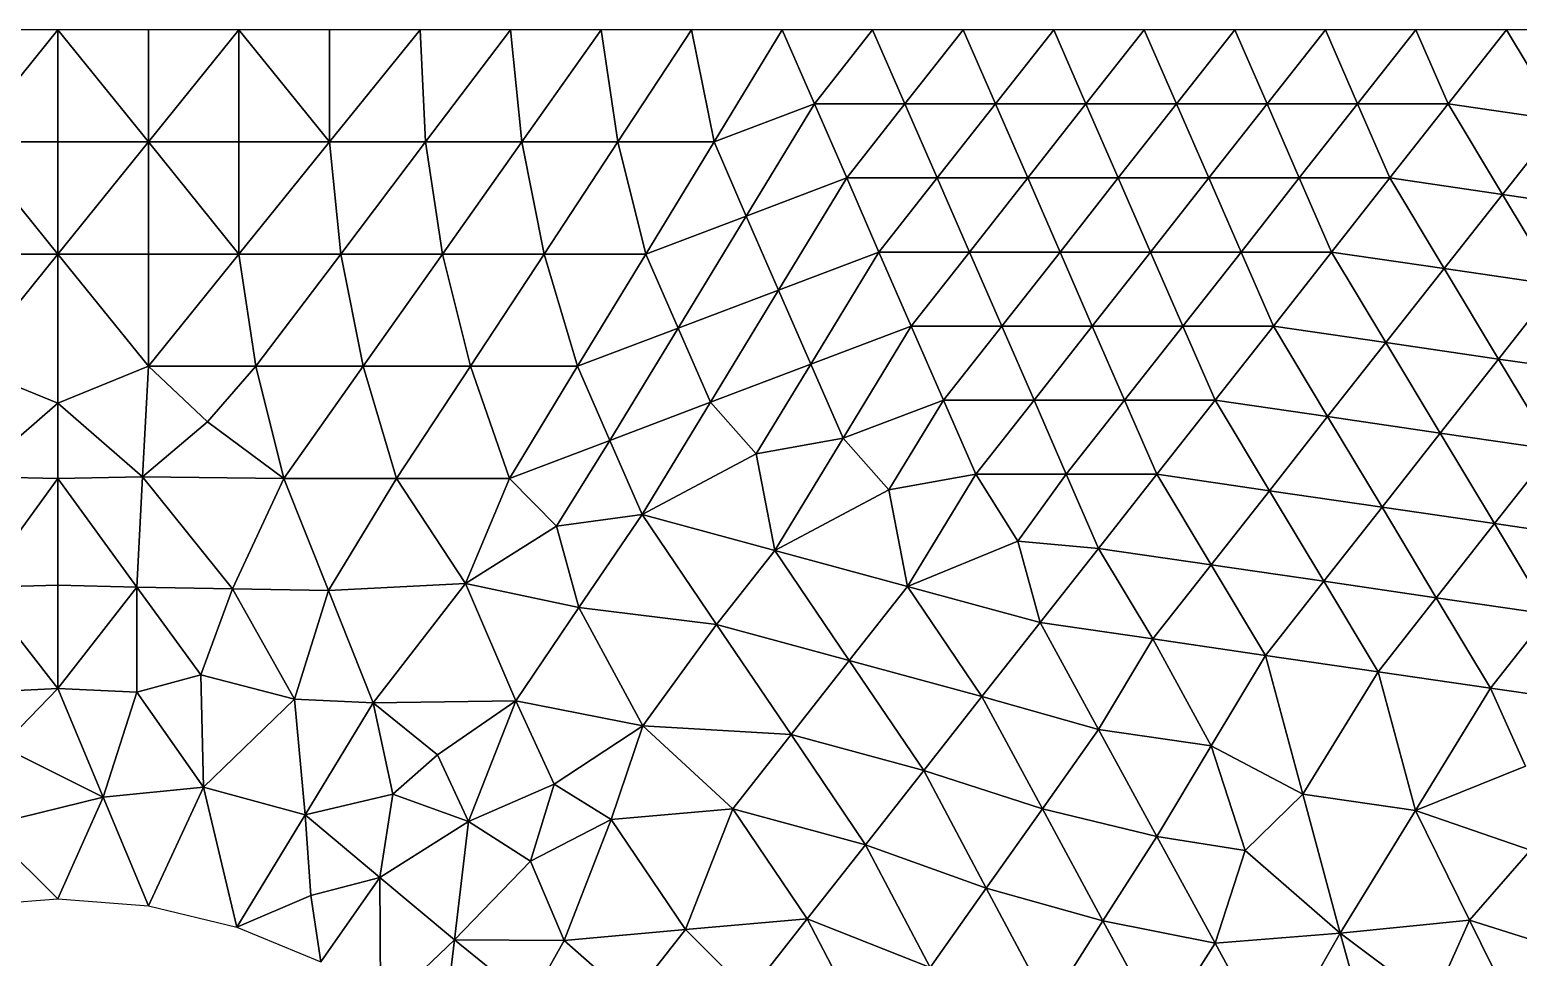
# Model space of a CAD drawing. Extents: x 100 to 350, y 100 to 150.
# Drawn here: x 149.51 to 175.2, y 133.99 to 150 of the extents above; entities that cross this region are included whole.
import ezdxf

# ---------------------------------------------------------------- set-up
doc = ezdxf.new("R2010")
doc.units = 0

msp = doc.modelspace()

# ---------------------------------------------------------------- linework, layer by layer
at = {"color": 1}
for p, q in [((148.438, 148.064), (150, 150)), ((150, 150), (148.438, 148.064)), ((151.562, 148.064), (150, 150)), ((150, 150), (150, 148.064)), ((150, 148.064), (150, 150)), ((150, 150), (151.562, 148.064)), ((151.562, 150), (151.562, 148.064)), ((151.562, 148.064), (153.125, 150)), ((153.125, 150), (151.562, 148.064)), ((151.562, 148.064), (151.562, 150)), ((154.688, 148.064), (153.125, 150)), ((153.125, 150), (153.125, 148.064)), ((153.125, 150), (154.688, 148.064)), ((153.125, 148.064), (153.125, 150)), ((154.688, 150), (154.688, 148.064)), ((154.688, 148.064), (156.25, 150)), ((156.25, 150), (154.688, 148.064)), ((154.688, 148.064), (154.688, 150)), ((156.347, 148.064), (156.25, 150)), ((156.25, 150), (156.347, 148.064)), ((157.812, 150), (156.347, 148.064)), ((156.347, 148.064), (157.812, 150)), ((157.812, 150), (158.006, 148.064)), ((158.006, 148.064), (157.812, 150)), ((159.375, 150), (158.006, 148.064)), ((158.006, 148.064), (159.375, 150)), ((159.665, 148.064), (159.375, 150)), ((159.375, 150), (159.665, 148.064)), ((160.938, 150), (159.665, 148.064)), ((159.665, 148.064), (160.938, 150)), ((160.938, 150), (161.324, 148.064)), ((161.324, 148.064), (160.938, 150)), ((161.324, 148.064), (162.5, 150)), ((162.5, 150), (161.324, 148.064)), ((162.5, 150), (163.057, 148.721)), ((163.057, 148.721), (162.5, 150)), ((163.057, 148.721), (164.062, 150)), ((164.062, 150), (163.057, 148.721)), ((164.062, 150), (164.619, 148.721)), ((164.619, 148.721), (164.062, 150)), ((164.619, 148.721), (165.625, 150)), ((165.625, 150), (164.619, 148.721)), ((165.625, 150), (166.182, 148.721)), ((166.182, 148.721), (165.625, 150)), ((166.182, 148.721), (167.188, 150)), ((167.188, 150), (166.182, 148.721)), ((167.188, 150), (167.744, 148.721)), ((167.744, 148.721), (167.188, 150)), ((167.744, 148.721), (168.75, 150)), ((168.75, 150), (167.744, 148.721)), ((169.307, 148.721), (168.75, 150)), ((168.75, 150), (169.307, 148.721)), ((170.312, 150), (169.307, 148.721)), ((169.307, 148.721), (170.312, 150)), ((170.312, 150), (170.869, 148.721)), ((170.869, 148.721), (170.312, 150)), ((171.875, 150), (170.869, 148.721)), ((170.869, 148.721), (171.875, 150)), ((172.432, 148.721), (171.875, 150)), ((171.875, 150), (172.432, 148.721)), ((173.438, 150), (172.432, 148.721)), ((172.432, 148.721), (173.438, 150)), ((173.994, 148.721), (173.438, 150)), ((173.438, 150), (173.994, 148.721)), ((175, 150), (173.994, 148.721)), ((173.994, 148.721), (175, 150)), ((175.938, 148.438), (175, 150)), ((175, 150), (175.938, 148.438)), ((163.057, 148.721), (161.324, 148.064)), ((161.324, 148.064), (163.057, 148.721)), ((161.881, 146.785), (163.057, 148.721)), ((163.057, 148.721), (161.881, 146.785)), ((163.057, 148.721), (163.614, 147.442)), ((164.619, 148.721), (163.057, 148.721)), ((163.614, 147.442), (163.057, 148.721)), ((163.057, 148.721), (164.619, 148.721)), ((163.614, 147.442), (164.619, 148.721)), ((164.619, 148.721), (163.614, 147.442)), ((166.182, 148.721), (164.619, 148.721)), ((164.619, 148.721), (165.176, 147.442)), ((165.176, 147.442), (164.619, 148.721)), ((164.619, 148.721), (166.182, 148.721)), ((165.176, 147.442), (166.182, 148.721)), ((166.182, 148.721), (165.176, 147.442)), ((166.182, 148.721), (166.739, 147.442)), ((167.744, 148.721), (166.182, 148.721)), ((166.739, 147.442), (166.182, 148.721)), ((166.182, 148.721), (167.744, 148.721)), ((166.739, 147.442), (167.744, 148.721)), ((167.744, 148.721), (166.739, 147.442)), ((167.744, 148.721), (169.307, 148.721)), ((168.301, 147.442), (167.744, 148.721)), ((169.307, 148.721), (167.744, 148.721)), ((167.744, 148.721), (168.301, 147.442)), ((169.307, 148.721), (168.301, 147.442)), ((168.301, 147.442), (169.307, 148.721)), ((169.307, 148.721), (170.869, 148.721)), ((169.864, 147.442), (169.307, 148.721)), ((169.307, 148.721), (169.864, 147.442)), ((170.869, 148.721), (169.307, 148.721)), ((170.869, 148.721), (169.864, 147.442)), ((169.864, 147.442), (170.869, 148.721)), ((170.869, 148.721), (172.432, 148.721)), ((171.426, 147.442), (170.869, 148.721)), ((172.432, 148.721), (170.869, 148.721)), ((170.869, 148.721), (171.426, 147.442)), ((172.432, 148.721), (171.426, 147.442)), ((171.426, 147.442), (172.432, 148.721)), ((172.432, 148.721), (173.994, 148.721)), ((172.989, 147.442), (172.432, 148.721)), ((172.432, 148.721), (172.989, 147.442)), ((173.994, 148.721), (172.432, 148.721)), ((173.994, 148.721), (172.989, 147.442)), ((172.989, 147.442), (173.994, 148.721)), ((174.932, 147.159), (173.994, 148.721)), ((173.994, 148.721), (175.938, 148.438)), ((173.994, 148.721), (174.932, 147.159)), ((175.938, 148.438), (173.994, 148.721)), ((175.938, 148.438), (174.932, 147.159)), ((174.932, 147.159), (175.938, 148.438)), ((150, 146.128), (148.438, 148.064)), ((150, 148.064), (148.438, 148.064)), ((148.438, 148.064), (150, 146.128)), ((148.438, 148.064), (150, 148.064)), ((151.562, 148.064), (150, 146.128)), ((150, 148.064), (150, 146.128)), ((150, 146.128), (151.562, 148.064)), ((151.562, 148.064), (150, 148.064)), ((150, 148.064), (151.562, 148.064)), ((150, 146.128), (150, 148.064)), ((151.562, 146.128), (151.562, 148.064)), ((153.125, 146.128), (151.562, 148.064)), ((151.562, 148.064), (151.562, 146.128)), ((153.125, 148.064), (151.562, 148.064)), ((151.562, 148.064), (153.125, 146.128)), ((151.562, 148.064), (153.125, 148.064)), ((153.125, 148.064), (153.125, 146.128)), ((153.125, 146.128), (154.688, 148.064)), ((154.688, 148.064), (153.125, 148.064)), ((154.688, 148.064), (153.125, 146.128)), ((153.125, 148.064), (154.688, 148.064)), ((153.125, 146.128), (153.125, 148.064)), ((154.881, 146.128), (154.688, 148.064)), ((156.347, 148.064), (154.688, 148.064)), ((154.688, 148.064), (154.881, 146.128)), ((154.688, 148.064), (156.347, 148.064)), ((156.347, 148.064), (154.881, 146.128)), ((154.881, 146.128), (156.347, 148.064)), ((156.347, 148.064), (156.636, 146.128)), ((158.006, 148.064), (156.347, 148.064)), ((156.347, 148.064), (158.006, 148.064)), ((156.636, 146.128), (156.347, 148.064)), ((156.636, 146.128), (158.006, 148.064)), ((158.006, 148.064), (156.636, 146.128)), ((158.006, 148.064), (159.665, 148.064)), ((159.665, 148.064), (158.006, 148.064)), ((158.006, 148.064), (158.392, 146.128)), ((158.392, 146.128), (158.006, 148.064)), ((158.392, 146.128), (159.665, 148.064)), ((159.665, 148.064), (158.392, 146.128)), ((160.148, 146.128), (159.665, 148.064)), ((159.665, 148.064), (161.324, 148.064)), ((159.665, 148.064), (160.148, 146.128)), ((161.324, 148.064), (159.665, 148.064)), ((160.148, 146.128), (161.324, 148.064)), ((161.324, 148.064), (160.148, 146.128)), ((161.324, 148.064), (161.881, 146.785)), ((161.881, 146.785), (161.324, 148.064)), ((163.614, 147.442), (161.881, 146.785)), ((161.881, 146.785), (163.614, 147.442)), ((162.438, 145.506), (163.614, 147.442)), ((163.614, 147.442), (162.438, 145.506)), ((164.171, 146.164), (163.614, 147.442)), ((165.176, 147.442), (163.614, 147.442)), ((163.614, 147.442), (164.171, 146.164)), ((163.614, 147.442), (165.176, 147.442)), ((165.176, 147.442), (164.171, 146.164)), ((164.171, 146.164), (165.176, 147.442)), ((165.733, 146.164), (165.176, 147.442)), ((165.176, 147.442), (165.733, 146.164)), ((166.739, 147.442), (165.176, 147.442)), ((165.176, 147.442), (166.739, 147.442)), ((165.733, 146.164), (166.739, 147.442)), ((166.739, 147.442), (165.733, 146.164)), ((168.301, 147.442), (166.739, 147.442)), ((166.739, 147.442), (167.296, 146.164)), ((167.296, 146.164), (166.739, 147.442)), ((166.739, 147.442), (168.301, 147.442)), ((167.296, 146.164), (168.301, 147.442)), ((168.301, 147.442), (167.296, 146.164)), ((168.858, 146.164), (168.301, 147.442)), ((168.301, 147.442), (168.858, 146.164)), ((169.864, 147.442), (168.301, 147.442)), ((168.301, 147.442), (169.864, 147.442)), ((168.858, 146.164), (169.864, 147.442)), ((169.864, 147.442), (168.858, 146.164)), ((169.864, 147.442), (171.426, 147.442)), ((170.421, 146.164), (169.864, 147.442)), ((171.426, 147.442), (169.864, 147.442)), ((169.864, 147.442), (170.421, 146.164)), ((171.426, 147.442), (170.421, 146.164)), ((170.421, 146.164), (171.426, 147.442)), ((171.426, 147.442), (172.989, 147.442)), ((171.983, 146.164), (171.426, 147.442)), ((171.426, 147.442), (171.983, 146.164)), ((172.989, 147.442), (171.426, 147.442)), ((172.989, 147.442), (171.983, 146.164)), ((171.983, 146.164), (172.989, 147.442)), ((173.926, 145.88), (172.989, 147.442)), ((172.989, 147.442), (174.932, 147.159)), ((174.932, 147.159), (172.989, 147.442)), ((172.989, 147.442), (173.926, 145.88)), ((174.932, 147.159), (173.926, 145.88)), ((173.926, 145.88), (174.932, 147.159)), ((175.869, 145.596), (174.932, 147.159)), ((174.932, 147.159), (176.875, 146.875)), ((176.875, 146.875), (174.932, 147.159)), ((174.932, 147.159), (175.869, 145.596)), ((161.881, 146.785), (160.148, 146.128)), ((160.148, 146.128), (161.881, 146.785)), ((160.704, 144.849), (161.881, 146.785)), ((161.881, 146.785), (160.704, 144.849)), ((162.438, 145.506), (161.881, 146.785)), ((161.881, 146.785), (162.438, 145.506)), ((150, 146.128), (148.438, 144.191)), ((148.438, 146.128), (150, 146.128)), ((148.438, 144.191), (150, 146.128)), ((150, 146.128), (148.438, 146.128)), ((150, 143.556), (150, 146.128)), ((150, 146.128), (151.562, 146.128)), ((151.562, 146.128), (150, 146.128)), ((150, 146.128), (151.562, 144.191)), ((151.562, 144.191), (150, 146.128)), ((150, 146.128), (150, 143.556)), ((153.125, 146.128), (151.562, 144.191)), ((151.562, 144.191), (151.562, 146.128)), ((151.562, 146.128), (153.125, 146.128)), ((151.562, 146.128), (151.562, 144.191)), ((151.562, 144.191), (153.125, 146.128)), ((153.125, 146.128), (151.562, 146.128)), ((153.415, 144.191), (153.125, 146.128)), ((153.125, 146.128), (154.881, 146.128)), ((154.881, 146.128), (153.125, 146.128)), ((153.125, 146.128), (153.415, 144.191)), ((153.415, 144.191), (154.881, 146.128)), ((154.881, 146.128), (153.415, 144.191)), ((155.267, 144.191), (154.881, 146.128)), ((154.881, 146.128), (156.636, 146.128)), ((154.881, 146.128), (155.267, 144.191)), ((156.636, 146.128), (154.881, 146.128)), ((156.636, 146.128), (155.267, 144.191)), ((155.267, 144.191), (156.636, 146.128)), ((157.119, 144.191), (156.636, 146.128)), ((156.636, 146.128), (158.392, 146.128)), ((158.392, 146.128), (156.636, 146.128)), ((156.636, 146.128), (157.119, 144.191)), ((157.119, 144.191), (158.392, 146.128)), ((158.392, 146.128), (157.119, 144.191)), ((158.971, 144.191), (158.392, 146.128)), ((158.392, 146.128), (160.148, 146.128)), ((158.392, 146.128), (158.971, 144.191)), ((160.148, 146.128), (158.392, 146.128)), ((160.148, 146.128), (158.971, 144.191)), ((158.971, 144.191), (160.148, 146.128)), ((160.148, 146.128), (160.704, 144.849)), ((160.704, 144.849), (160.148, 146.128)), ((162.438, 145.506), (164.171, 146.164)), ((164.171, 146.164), (162.438, 145.506)), ((162.994, 144.228), (164.171, 146.164)), ((164.171, 146.164), (162.994, 144.228)), ((164.171, 146.164), (165.733, 146.164)), ((164.171, 146.164), (164.728, 144.885)), ((165.733, 146.164), (164.171, 146.164)), ((164.728, 144.885), (164.171, 146.164)), ((164.728, 144.885), (165.733, 146.164)), ((165.733, 146.164), (164.728, 144.885)), ((165.733, 146.164), (167.296, 146.164)), ((167.296, 146.164), (165.733, 146.164)), ((165.733, 146.164), (166.29, 144.885)), ((166.29, 144.885), (165.733, 146.164)), ((166.29, 144.885), (167.296, 146.164)), ((167.296, 146.164), (166.29, 144.885)), ((167.296, 146.164), (168.858, 146.164)), ((167.296, 146.164), (167.853, 144.885)), ((168.858, 146.164), (167.296, 146.164)), ((167.853, 144.885), (167.296, 146.164)), ((168.858, 146.164), (167.853, 144.885)), ((167.853, 144.885), (168.858, 146.164)), ((169.415, 144.885), (168.858, 146.164)), ((168.858, 146.164), (170.421, 146.164)), ((170.421, 146.164), (168.858, 146.164)), ((168.858, 146.164), (169.415, 144.885)), ((170.421, 146.164), (169.415, 144.885)), ((169.415, 144.885), (170.421, 146.164)), ((170.978, 144.885), (170.421, 146.164)), ((170.421, 146.164), (171.983, 146.164)), ((170.421, 146.164), (170.978, 144.885)), ((171.983, 146.164), (170.421, 146.164)), ((171.983, 146.164), (170.978, 144.885)), ((170.978, 144.885), (171.983, 146.164)), ((171.983, 146.164), (172.921, 144.601)), ((173.926, 145.88), (171.983, 146.164)), ((171.983, 146.164), (173.926, 145.88)), ((172.921, 144.601), (171.983, 146.164)), ((172.921, 144.601), (173.926, 145.88)), ((173.926, 145.88), (172.921, 144.601)), ((173.926, 145.88), (175.869, 145.596)), ((174.864, 144.317), (173.926, 145.88)), ((173.926, 145.88), (174.864, 144.317)), ((175.869, 145.596), (173.926, 145.88)), ((160.704, 144.849), (162.438, 145.506)), ((162.438, 145.506), (160.704, 144.849)), ((161.261, 143.57), (162.438, 145.506)), ((162.438, 145.506), (161.261, 143.57)), ((162.438, 145.506), (162.994, 144.228)), ((162.994, 144.228), (162.438, 145.506)), ((175.869, 145.596), (174.864, 144.317)), ((174.864, 144.317), (175.869, 145.596)), ((158.971, 144.191), (160.704, 144.849)), ((160.704, 144.849), (158.971, 144.191)), ((160.704, 144.849), (159.528, 142.913)), ((159.528, 142.913), (160.704, 144.849)), ((161.261, 143.57), (160.704, 144.849)), ((160.704, 144.849), (161.261, 143.57)), ((164.728, 144.885), (162.994, 144.228)), ((162.994, 144.228), (164.728, 144.885)), ((163.551, 142.949), (164.728, 144.885)), ((164.728, 144.885), (163.551, 142.949)), ((166.29, 144.885), (164.728, 144.885)), ((164.728, 144.885), (165.284, 143.606)), ((165.284, 143.606), (164.728, 144.885)), ((164.728, 144.885), (166.29, 144.885)), ((166.29, 144.885), (165.284, 143.606)), ((165.284, 143.606), (166.29, 144.885)), ((166.847, 143.606), (166.29, 144.885)), ((166.29, 144.885), (166.847, 143.606)), ((167.853, 144.885), (166.29, 144.885)), ((166.29, 144.885), (167.853, 144.885)), ((166.847, 143.606), (167.853, 144.885)), ((167.853, 144.885), (166.847, 143.606)), ((167.853, 144.885), (169.415, 144.885)), ((168.409, 143.606), (167.853, 144.885)), ((169.415, 144.885), (167.853, 144.885)), ((167.853, 144.885), (168.409, 143.606)), ((169.415, 144.885), (168.409, 143.606)), ((168.409, 143.606), (169.415, 144.885)), ((169.415, 144.885), (170.978, 144.885)), ((169.972, 143.606), (169.415, 144.885)), ((169.415, 144.885), (169.972, 143.606)), ((170.978, 144.885), (169.415, 144.885)), ((170.978, 144.885), (169.972, 143.606)), ((169.972, 143.606), (170.978, 144.885)), ((171.915, 143.322), (170.978, 144.885)), ((170.978, 144.885), (172.921, 144.601)), ((172.921, 144.601), (170.978, 144.885)), ((170.978, 144.885), (171.915, 143.322)), ((172.921, 144.601), (171.915, 143.322)), ((171.915, 143.322), (172.921, 144.601)), ((172.921, 144.601), (174.864, 144.317)), ((174.864, 144.317), (172.921, 144.601)), ((172.921, 144.601), (173.858, 143.039)), ((173.858, 143.039), (172.921, 144.601)), ((148.438, 144.191), (150, 143.556)), ((150, 143.556), (148.438, 144.191)), ((151.562, 144.191), (150, 143.556)), ((150, 143.556), (151.562, 144.191)), ((151.462, 142.286), (151.562, 144.191)), ((151.562, 144.191), (151.462, 142.286)), ((151.562, 144.191), (153.415, 144.191)), ((153.415, 144.191), (151.562, 144.191)), ((151.562, 144.191), (152.584, 143.231)), ((152.584, 143.231), (151.562, 144.191)), ((153.415, 144.191), (152.584, 143.231)), ((152.584, 143.231), (153.415, 144.191)), ((153.898, 142.255), (153.415, 144.191)), ((153.415, 144.191), (155.267, 144.191)), ((153.415, 144.191), (153.898, 142.255)), ((155.267, 144.191), (153.415, 144.191)), ((155.267, 144.191), (153.898, 142.255)), ((153.898, 142.255), (155.267, 144.191)), ((155.846, 142.255), (155.267, 144.191)), ((155.267, 144.191), (157.119, 144.191)), ((157.119, 144.191), (155.267, 144.191)), ((155.267, 144.191), (155.846, 142.255)), ((155.846, 142.255), (157.119, 144.191)), ((157.119, 144.191), (155.846, 142.255)), ((157.795, 142.255), (157.119, 144.191)), ((157.119, 144.191), (158.971, 144.191)), ((157.119, 144.191), (157.795, 142.255)), ((158.971, 144.191), (157.119, 144.191)), ((158.971, 144.191), (157.795, 142.255)), ((157.795, 142.255), (158.971, 144.191)), ((159.528, 142.913), (158.971, 144.191)), ((158.971, 144.191), (159.528, 142.913)), ((162.994, 144.228), (161.261, 143.57)), ((161.261, 143.57), (162.994, 144.228)), ((162.994, 144.228), (162.053, 142.679)), ((162.053, 142.679), (162.994, 144.228)), ((163.551, 142.949), (162.994, 144.228)), ((162.994, 144.228), (163.551, 142.949)), ((174.864, 144.317), (173.858, 143.039)), ((173.858, 143.039), (174.864, 144.317)), ((175.801, 142.755), (174.864, 144.317)), ((174.864, 144.317), (176.807, 144.034)), ((176.807, 144.034), (174.864, 144.317)), ((174.864, 144.317), (175.801, 142.755)), ((163.551, 142.949), (165.284, 143.606)), ((165.284, 143.606), (163.551, 142.949)), ((165.284, 143.606), (164.343, 142.057)), ((164.343, 142.057), (165.284, 143.606)), ((165.841, 142.327), (165.284, 143.606)), ((165.284, 143.606), (166.847, 143.606)), ((165.284, 143.606), (165.841, 142.327)), ((166.847, 143.606), (165.284, 143.606)), ((165.841, 142.327), (166.847, 143.606)), ((166.847, 143.606), (165.841, 142.327)), ((166.847, 143.606), (168.409, 143.606)), ((168.409, 143.606), (166.847, 143.606)), ((166.847, 143.606), (167.404, 142.327)), ((167.404, 142.327), (166.847, 143.606)), ((167.404, 142.327), (168.409, 143.606)), ((168.409, 143.606), (167.404, 142.327)), ((168.409, 143.606), (169.972, 143.606)), ((168.409, 143.606), (168.966, 142.327)), ((169.972, 143.606), (168.409, 143.606)), ((168.966, 142.327), (168.409, 143.606)), ((169.972, 143.606), (168.966, 142.327)), ((168.966, 142.327), (169.972, 143.606)), ((171.915, 143.322), (169.972, 143.606)), ((169.972, 143.606), (170.909, 142.044)), ((169.972, 143.606), (171.915, 143.322)), ((170.909, 142.044), (169.972, 143.606)), ((148.538, 142.286), (150, 143.556)), ((150, 143.556), (148.538, 142.286)), ((150, 143.556), (151.462, 142.286)), ((150, 142.255), (150, 143.556)), ((150, 143.556), (150, 142.255)), ((151.462, 142.286), (150, 143.556)), ((159.528, 142.913), (161.261, 143.57)), ((161.261, 143.57), (159.528, 142.913)), ((161.261, 143.57), (160.085, 141.634)), ((160.085, 141.634), (161.261, 143.57)), ((161.261, 143.57), (162.053, 142.679)), ((162.053, 142.679), (161.261, 143.57)), ((152.584, 143.231), (151.462, 142.286)), ((151.462, 142.286), (152.584, 143.231)), ((152.584, 143.231), (153.898, 142.255)), ((153.898, 142.255), (152.584, 143.231)), ((170.909, 142.044), (171.915, 143.322)), ((171.915, 143.322), (170.909, 142.044)), ((172.853, 141.76), (171.915, 143.322)), ((171.915, 143.322), (173.858, 143.039)), ((171.915, 143.322), (172.853, 141.76)), ((173.858, 143.039), (171.915, 143.322)), ((157.795, 142.255), (159.528, 142.913)), ((159.528, 142.913), (157.795, 142.255)), ((158.604, 141.43), (159.528, 142.913)), ((159.528, 142.913), (158.604, 141.43)), ((159.528, 142.913), (160.085, 141.634)), ((160.085, 141.634), (159.528, 142.913)), ((162.053, 142.679), (163.551, 142.949)), ((163.551, 142.949), (162.053, 142.679)), ((163.551, 142.949), (162.375, 141.013)), ((162.375, 141.013), (163.551, 142.949)), ((164.343, 142.057), (163.551, 142.949)), ((163.551, 142.949), (164.343, 142.057)), ((173.858, 143.039), (172.853, 141.76)), ((172.853, 141.76), (173.858, 143.039)), ((173.858, 143.039), (174.796, 141.476)), ((175.801, 142.755), (173.858, 143.039)), ((173.858, 143.039), (175.801, 142.755)), ((174.796, 141.476), (173.858, 143.039)), ((160.085, 141.634), (162.053, 142.679)), ((162.053, 142.679), (160.085, 141.634)), ((162.053, 142.679), (162.375, 141.013)), ((162.375, 141.013), (162.053, 142.679)), ((174.796, 141.476), (175.801, 142.755)), ((175.801, 142.755), (174.796, 141.476)), ((164.343, 142.057), (165.841, 142.327)), ((165.841, 142.327), (164.343, 142.057)), ((165.841, 142.327), (164.665, 140.391)), ((164.665, 140.391), (165.841, 142.327)), ((167.404, 142.327), (165.841, 142.327)), ((165.841, 142.327), (166.565, 141.173)), ((166.565, 141.173), (165.841, 142.327)), ((165.841, 142.327), (167.404, 142.327)), ((167.404, 142.327), (166.565, 141.173)), ((166.565, 141.173), (167.404, 142.327)), ((167.961, 141.049), (167.404, 142.327)), ((167.404, 142.327), (167.961, 141.049)), ((168.966, 142.327), (167.404, 142.327)), ((167.404, 142.327), (168.966, 142.327)), ((168.966, 142.327), (167.961, 141.049)), ((167.961, 141.049), (168.966, 142.327)), ((169.904, 140.765), (168.966, 142.327)), ((168.966, 142.327), (170.909, 142.044)), ((170.909, 142.044), (168.966, 142.327)), ((168.966, 142.327), (169.904, 140.765)), ((150, 142.255), (148.538, 142.286)), ((148.538, 142.286), (150, 142.255)), ((150, 142.255), (148.639, 140.38)), ((148.639, 140.38), (150, 142.255)), ((151.462, 142.286), (150, 142.255)), ((150, 142.255), (151.462, 142.286)), ((150, 140.411), (150, 142.255)), ((150, 142.255), (151.361, 140.38)), ((151.361, 140.38), (150, 142.255)), ((150, 142.255), (150, 140.411)), ((151.462, 142.286), (151.361, 140.38)), ((151.361, 140.38), (151.462, 142.286)), ((153.015, 140.35), (151.462, 142.286)), ((153.898, 142.255), (151.462, 142.286)), ((151.462, 142.286), (153.015, 140.35)), ((151.462, 142.286), (153.898, 142.255)), ((153.898, 142.255), (153.015, 140.35)), ((153.015, 140.35), (153.898, 142.255)), ((153.898, 142.255), (155.846, 142.255)), ((155.846, 142.255), (153.898, 142.255)), ((153.898, 142.255), (154.67, 140.319)), ((154.67, 140.319), (153.898, 142.255)), ((154.67, 140.319), (155.846, 142.255)), ((155.846, 142.255), (154.67, 140.319)), ((157.037, 140.441), (155.846, 142.255)), ((155.846, 142.255), (157.795, 142.255)), ((155.846, 142.255), (157.037, 140.441)), ((157.795, 142.255), (155.846, 142.255)), ((157.037, 140.441), (157.795, 142.255)), ((157.795, 142.255), (157.037, 140.441)), ((157.795, 142.255), (158.604, 141.43)), ((158.604, 141.43), (157.795, 142.255)), ((162.375, 141.013), (164.343, 142.057)), ((164.343, 142.057), (162.375, 141.013)), ((164.343, 142.057), (164.665, 140.391)), ((164.665, 140.391), (164.343, 142.057)), ((170.909, 142.044), (169.904, 140.765)), ((169.904, 140.765), (170.909, 142.044)), ((170.909, 142.044), (172.853, 141.76)), ((172.853, 141.76), (170.909, 142.044)), ((170.909, 142.044), (171.847, 140.481)), ((171.847, 140.481), (170.909, 142.044)), ((160.085, 141.634), (158.604, 141.43)), ((158.604, 141.43), (160.085, 141.634)), ((158.994, 140.026), (160.085, 141.634)), ((160.085, 141.634), (158.994, 140.026)), ((162.375, 141.013), (160.085, 141.634)), ((160.085, 141.634), (161.369, 139.734)), ((161.369, 139.734), (160.085, 141.634)), ((160.085, 141.634), (162.375, 141.013)), ((172.853, 141.76), (171.847, 140.481)), ((171.847, 140.481), (172.853, 141.76)), ((173.79, 140.197), (172.853, 141.76)), ((172.853, 141.76), (174.796, 141.476)), ((174.796, 141.476), (172.853, 141.76)), ((172.853, 141.76), (173.79, 140.197)), ((158.604, 141.43), (157.037, 140.441)), ((157.037, 140.441), (158.604, 141.43)), ((158.994, 140.026), (158.604, 141.43)), ((158.604, 141.43), (158.994, 140.026)), ((174.796, 141.476), (173.79, 140.197)), ((173.79, 140.197), (174.796, 141.476)), ((174.796, 141.476), (176.739, 141.192)), ((176.739, 141.192), (174.796, 141.476)), ((174.796, 141.476), (175.733, 139.914)), ((175.733, 139.914), (174.796, 141.476)), ((164.665, 140.391), (166.565, 141.173)), ((166.565, 141.173), (164.665, 140.391)), ((166.565, 141.173), (167.961, 141.049)), ((166.565, 141.173), (166.955, 139.77)), ((167.961, 141.049), (166.565, 141.173)), ((166.955, 139.77), (166.565, 141.173)), ((167.961, 141.049), (166.955, 139.77)), ((166.955, 139.77), (167.961, 141.049)), ((168.898, 139.486), (167.961, 141.049)), ((167.961, 141.049), (169.904, 140.765)), ((169.904, 140.765), (167.961, 141.049)), ((167.961, 141.049), (168.898, 139.486)), ((162.375, 141.013), (161.369, 139.734)), ((161.369, 139.734), (162.375, 141.013)), ((163.659, 139.113), (162.375, 141.013)), ((164.665, 140.391), (162.375, 141.013)), ((162.375, 141.013), (163.659, 139.113)), ((162.375, 141.013), (164.665, 140.391)), ((169.904, 140.765), (168.898, 139.486)), ((168.898, 139.486), (169.904, 140.765)), ((170.841, 139.202), (169.904, 140.765)), ((169.904, 140.765), (171.847, 140.481)), ((169.904, 140.765), (170.841, 139.202)), ((171.847, 140.481), (169.904, 140.765)), ((148.639, 140.38), (150, 140.411)), ((150, 140.411), (148.639, 140.38)), ((148.639, 140.38), (150, 138.628)), ((150, 138.628), (148.639, 140.38)), ((150, 138.628), (150, 140.411)), ((150, 140.411), (151.361, 140.38)), ((150, 140.411), (150, 138.628)), ((151.361, 140.38), (150, 140.411)), ((151.361, 140.38), (150, 138.628)), ((150, 138.628), (151.361, 140.38)), ((152.469, 138.868), (151.361, 140.38)), ((151.361, 140.38), (151.361, 138.566)), ((151.361, 140.38), (153.015, 140.35)), ((153.015, 140.35), (151.361, 140.38)), ((151.361, 140.38), (152.469, 138.868)), ((151.361, 138.566), (151.361, 140.38)), ((153.015, 140.35), (152.469, 138.868)), ((152.469, 138.868), (153.015, 140.35)), ((154.67, 140.319), (153.015, 140.35)), ((153.015, 140.35), (154.082, 138.444)), ((154.082, 138.444), (153.015, 140.35)), ((153.015, 140.35), (154.67, 140.319)), ((154.082, 138.444), (154.67, 140.319)), ((154.67, 140.319), (154.082, 138.444)), ((157.037, 140.441), (154.67, 140.319)), ((154.67, 140.319), (157.037, 140.441)), ((154.67, 140.319), (155.443, 138.383)), ((155.443, 138.383), (154.67, 140.319)), ((157.037, 140.441), (155.443, 138.383)), ((155.443, 138.383), (157.037, 140.441)), ((157.037, 140.441), (158.994, 140.026)), ((158.994, 140.026), (157.037, 140.441)), ((157.037, 140.441), (157.903, 138.419)), ((157.903, 138.419), (157.037, 140.441)), ((163.659, 139.113), (164.665, 140.391)), ((164.665, 140.391), (163.659, 139.113)), ((166.955, 139.77), (164.665, 140.391)), ((164.665, 140.391), (165.949, 138.491)), ((165.949, 138.491), (164.665, 140.391)), ((164.665, 140.391), (166.955, 139.77)), ((171.847, 140.481), (170.841, 139.202)), ((170.841, 139.202), (171.847, 140.481)), ((173.79, 140.197), (171.847, 140.481)), ((171.847, 140.481), (172.784, 138.919)), ((171.847, 140.481), (173.79, 140.197)), ((172.784, 138.919), (171.847, 140.481)), ((157.903, 138.419), (158.994, 140.026)), ((158.994, 140.026), (157.903, 138.419)), ((160.098, 137.988), (158.994, 140.026)), ((161.369, 139.734), (158.994, 140.026)), ((158.994, 140.026), (160.098, 137.988)), ((158.994, 140.026), (161.369, 139.734)), ((172.784, 138.919), (173.79, 140.197)), ((173.79, 140.197), (172.784, 138.919)), ((174.728, 138.635), (173.79, 140.197)), ((173.79, 140.197), (175.733, 139.914)), ((173.79, 140.197), (174.728, 138.635)), ((175.733, 139.914), (173.79, 140.197)), ((166.955, 139.77), (165.949, 138.491)), ((165.949, 138.491), (166.955, 139.77)), ((166.955, 139.77), (168.898, 139.486)), ((168.898, 139.486), (166.955, 139.77)), ((166.955, 139.77), (167.961, 137.924)), ((167.961, 137.924), (166.955, 139.77)), ((175.733, 139.914), (174.728, 138.635)), ((174.728, 138.635), (175.733, 139.914)), ((160.098, 137.988), (161.369, 139.734)), ((161.369, 139.734), (160.098, 137.988)), ((161.369, 139.734), (162.654, 137.834)), ((163.659, 139.113), (161.369, 139.734)), ((161.369, 139.734), (163.659, 139.113)), ((162.654, 137.834), (161.369, 139.734)), ((167.961, 137.924), (168.898, 139.486)), ((168.898, 139.486), (167.961, 137.924)), ((170.841, 139.202), (168.898, 139.486)), ((168.898, 139.486), (169.904, 137.64)), ((168.898, 139.486), (170.841, 139.202)), ((169.904, 137.64), (168.898, 139.486)), ((162.654, 137.834), (163.659, 139.113)), ((163.659, 139.113), (162.654, 137.834)), ((164.944, 137.212), (163.659, 139.113)), ((165.949, 138.491), (163.659, 139.113)), ((163.659, 139.113), (164.944, 137.212)), ((163.659, 139.113), (165.949, 138.491)), ((170.841, 139.202), (169.904, 137.64)), ((169.904, 137.64), (170.841, 139.202)), ((171.487, 136.806), (170.841, 139.202)), ((172.784, 138.919), (170.841, 139.202)), ((170.841, 139.202), (171.487, 136.806)), ((170.841, 139.202), (172.784, 138.919)), ((152.469, 138.868), (151.361, 138.566)), ((151.361, 138.566), (152.469, 138.868)), ((152.516, 136.924), (152.469, 138.868)), ((152.469, 138.868), (154.082, 138.444)), ((154.082, 138.444), (152.469, 138.868)), ((152.469, 138.868), (152.516, 136.924)), ((171.487, 136.806), (172.784, 138.919)), ((172.784, 138.919), (171.487, 136.806)), ((172.784, 138.919), (173.43, 136.522)), ((174.728, 138.635), (172.784, 138.919)), ((172.784, 138.919), (174.728, 138.635)), ((173.43, 136.522), (172.784, 138.919)), ((148.639, 138.566), (150, 138.628)), ((150, 138.628), (148.639, 138.566)), ((150, 138.628), (149.03, 137.629)), ((149.03, 137.629), (150, 138.628)), ((150.782, 136.752), (150, 138.628)), ((151.361, 138.566), (150, 138.628)), ((150, 138.628), (150.782, 136.752)), ((150, 138.628), (151.361, 138.566)), ((151.361, 138.566), (150.782, 136.752)), ((150.782, 136.752), (151.361, 138.566)), ((152.516, 136.924), (151.361, 138.566)), ((151.361, 138.566), (152.516, 136.924)), ((164.944, 137.212), (165.949, 138.491)), ((165.949, 138.491), (164.944, 137.212)), ((165.949, 138.491), (167.961, 137.924)), ((165.949, 138.491), (166.993, 136.554)), ((167.961, 137.924), (165.949, 138.491)), ((166.993, 136.554), (165.949, 138.491)), ((173.43, 136.522), (174.728, 138.635)), ((174.728, 138.635), (173.43, 136.522)), ((176.671, 138.351), (174.728, 138.635)), ((174.728, 138.635), (175.332, 137.287)), ((175.332, 137.287), (174.728, 138.635)), ((174.728, 138.635), (176.671, 138.351)), ((152.516, 136.924), (154.082, 138.444)), ((154.082, 138.444), (152.516, 136.924)), ((154.266, 136.447), (154.082, 138.444)), ((154.082, 138.444), (155.443, 138.383)), ((154.082, 138.444), (154.266, 136.447)), ((155.443, 138.383), (154.082, 138.444)), ((155.443, 138.383), (154.266, 136.447)), ((154.266, 136.447), (155.443, 138.383)), ((157.903, 138.419), (155.443, 138.383)), ((155.443, 138.383), (157.903, 138.419)), ((155.443, 138.383), (156.554, 137.484)), ((155.781, 136.803), (155.443, 138.383)), ((156.554, 137.484), (155.443, 138.383)), ((155.443, 138.383), (155.781, 136.803)), ((156.554, 137.484), (157.903, 138.419)), ((157.903, 138.419), (156.554, 137.484)), ((157.089, 136.333), (157.903, 138.419)), ((157.903, 138.419), (157.089, 136.333)), ((157.903, 138.419), (160.098, 137.988)), ((158.564, 136.977), (157.903, 138.419)), ((160.098, 137.988), (157.903, 138.419)), ((157.903, 138.419), (158.564, 136.977)), ((160.098, 137.988), (158.564, 136.977)), ((158.564, 136.977), (160.098, 137.988)), ((159.55, 136.369), (160.098, 137.988)), ((160.098, 137.988), (159.55, 136.369)), ((162.654, 137.834), (160.098, 137.988)), ((160.098, 137.988), (161.648, 136.555)), ((161.648, 136.555), (160.098, 137.988)), ((160.098, 137.988), (162.654, 137.834)), ((162.654, 137.834), (161.648, 136.555)), ((161.648, 136.555), (162.654, 137.834)), ((162.654, 137.834), (164.944, 137.212)), ((163.938, 135.934), (162.654, 137.834)), ((164.944, 137.212), (162.654, 137.834)), ((162.654, 137.834), (163.938, 135.934)), ((167.961, 137.924), (166.993, 136.554)), ((166.993, 136.554), (167.961, 137.924)), ((168.966, 136.077), (167.961, 137.924)), ((167.961, 137.924), (169.904, 137.64)), ((169.904, 137.64), (167.961, 137.924)), ((167.961, 137.924), (168.966, 136.077)), ((150.782, 136.752), (149.03, 137.629)), ((149.03, 137.629), (150.782, 136.752)), ((155.781, 136.803), (156.554, 137.484)), ((156.554, 137.484), (155.781, 136.803)), ((156.554, 137.484), (157.089, 136.333)), ((157.089, 136.333), (156.554, 137.484)), ((169.904, 137.64), (168.966, 136.077)), ((168.966, 136.077), (169.904, 137.64)), ((169.904, 137.64), (171.487, 136.806)), ((170.492, 135.833), (169.904, 137.64)), ((171.487, 136.806), (169.904, 137.64)), ((169.904, 137.64), (170.492, 135.833)), ((163.938, 135.934), (164.944, 137.212)), ((164.944, 137.212), (163.938, 135.934)), ((166.993, 136.554), (164.944, 137.212)), ((164.944, 137.212), (166.024, 135.185)), ((164.944, 137.212), (166.993, 136.554)), ((166.024, 135.185), (164.944, 137.212)), ((175.332, 137.287), (173.43, 136.522)), ((173.43, 136.522), (175.332, 137.287)), ((150.782, 136.752), (152.516, 136.924)), ((152.516, 136.924), (150.782, 136.752)), ((151.564, 134.877), (152.516, 136.924)), ((152.516, 136.924), (151.564, 134.877)), ((152.516, 136.924), (153.09, 134.511)), ((154.266, 136.447), (152.516, 136.924)), ((152.516, 136.924), (154.266, 136.447)), ((153.09, 134.511), (152.516, 136.924)), ((158.564, 136.977), (157.089, 136.333)), ((157.089, 136.333), (158.564, 136.977)), ((158.564, 136.977), (158.156, 135.65)), ((158.156, 135.65), (158.564, 136.977)), ((159.55, 136.369), (158.564, 136.977)), ((158.564, 136.977), (159.55, 136.369)), ((148.733, 136.253), (150.782, 136.752)), ((150.782, 136.752), (148.733, 136.253)), ((150, 135), (150.782, 136.752)), ((150.782, 136.752), (150, 135)), ((150.782, 136.752), (151.564, 134.877)), ((151.564, 134.877), (150.782, 136.752)), ((154.266, 136.447), (155.781, 136.803)), ((155.781, 136.803), (154.266, 136.447)), ((155.554, 135.368), (155.781, 136.803)), ((155.781, 136.803), (155.554, 135.368)), ((157.089, 136.333), (155.781, 136.803)), ((155.781, 136.803), (157.089, 136.333)), ((170.492, 135.833), (171.487, 136.806)), ((171.487, 136.806), (170.492, 135.833)), ((173.43, 136.522), (171.487, 136.806)), ((171.487, 136.806), (172.132, 134.409)), ((171.487, 136.806), (173.43, 136.522)), ((172.132, 134.409), (171.487, 136.806)), ((153.09, 134.511), (154.266, 136.447)), ((154.266, 136.447), (153.09, 134.511)), ((154.266, 136.447), (155.554, 135.368)), ((154.363, 135.059), (154.266, 136.447)), ((155.554, 135.368), (154.266, 136.447)), ((154.266, 136.447), (154.363, 135.059)), ((161.648, 136.555), (159.55, 136.369)), ((159.55, 136.369), (161.648, 136.555)), ((160.834, 134.469), (161.648, 136.555)), ((161.648, 136.555), (160.834, 134.469)), ((163.938, 135.934), (161.648, 136.555)), ((161.648, 136.555), (162.933, 134.655)), ((161.648, 136.555), (163.938, 135.934)), ((162.933, 134.655), (161.648, 136.555)), ((166.993, 136.554), (166.024, 135.185)), ((166.024, 135.185), (166.993, 136.554)), ((166.993, 136.554), (168.966, 136.077)), ((166.993, 136.554), (168.036, 134.617)), ((168.966, 136.077), (166.993, 136.554)), ((168.036, 134.617), (166.993, 136.554)), ((173.43, 136.522), (172.132, 134.409)), ((172.132, 134.409), (173.43, 136.522)), ((174.364, 134.631), (173.43, 136.522)), ((173.43, 136.522), (175.414, 135.84)), ((175.414, 135.84), (173.43, 136.522)), ((173.43, 136.522), (174.364, 134.631)), ((148.733, 136.253), (150, 135)), ((150, 135), (148.733, 136.253)), ((157.089, 136.333), (155.554, 135.368)), ((155.554, 135.368), (157.089, 136.333)), ((156.843, 134.289), (157.089, 136.333)), ((157.089, 136.333), (156.843, 134.289)), ((157.089, 136.333), (158.156, 135.65)), ((158.156, 135.65), (157.089, 136.333)), ((158.156, 135.65), (159.55, 136.369)), ((159.55, 136.369), (158.156, 135.65)), ((159.55, 136.369), (158.736, 134.282)), ((158.736, 134.282), (159.55, 136.369)), ((159.55, 136.369), (160.834, 134.469)), ((160.834, 134.469), (159.55, 136.369)), ((162.933, 134.655), (163.938, 135.934)), ((163.938, 135.934), (162.933, 134.655)), ((163.938, 135.934), (165.056, 133.816)), ((166.024, 135.185), (163.938, 135.934)), ((165.056, 133.816), (163.938, 135.934)), ((163.938, 135.934), (166.024, 135.185)), ((168.036, 134.617), (168.966, 136.077)), ((168.966, 136.077), (168.036, 134.617)), ((170.492, 135.833), (168.966, 136.077)), ((168.966, 136.077), (169.972, 134.231)), ((168.966, 136.077), (170.492, 135.833)), ((169.972, 134.231), (168.966, 136.077)), ((156.843, 134.289), (158.156, 135.65)), ((158.156, 135.65), (156.843, 134.289)), ((158.156, 135.65), (158.736, 134.282)), ((158.736, 134.282), (158.156, 135.65)), ((169.972, 134.231), (170.492, 135.833)), ((170.492, 135.833), (169.972, 134.231)), ((172.132, 134.409), (170.492, 135.833)), ((170.492, 135.833), (172.132, 134.409)), ((175.414, 135.84), (174.364, 134.631)), ((174.364, 134.631), (175.414, 135.84)), ((155.554, 135.368), (154.363, 135.059)), ((154.363, 135.059), (155.554, 135.368)), ((155.554, 135.368), (154.54, 133.91)), ((154.54, 133.91), (155.554, 135.368)), ((156.843, 134.289), (155.554, 135.368)), ((155.554, 135.368), (155.568, 133.078)), ((155.568, 133.078), (155.554, 135.368)), ((155.554, 135.368), (156.843, 134.289)), ((166.024, 135.185), (165.056, 133.816)), ((165.056, 133.816), (166.024, 135.185)), ((167.105, 133.158), (166.024, 135.185)), ((168.036, 134.617), (166.024, 135.185)), ((166.024, 135.185), (167.105, 133.158)), ((166.024, 135.185), (168.036, 134.617)), ((154.363, 135.059), (153.09, 134.511)), ((153.09, 134.511), (154.363, 135.059)), ((154.54, 133.91), (154.363, 135.059)), ((154.363, 135.059), (154.54, 133.91)), ((160.834, 134.469), (162.933, 134.655)), ((162.933, 134.655), (160.834, 134.469)), ((162.933, 134.655), (161.927, 133.376)), ((161.927, 133.376), (162.933, 134.655)), ((164.088, 132.446), (162.933, 134.655)), ((162.933, 134.655), (165.056, 133.816)), ((165.056, 133.816), (162.933, 134.655)), ((162.933, 134.655), (164.088, 132.446)), ((167.105, 133.158), (168.036, 134.617)), ((168.036, 134.617), (167.105, 133.158)), ((169.041, 132.771), (168.036, 134.617)), ((168.036, 134.617), (169.041, 132.771)), ((169.972, 134.231), (168.036, 134.617)), ((168.036, 134.617), (169.972, 134.231)), ((172.132, 134.409), (174.364, 134.631)), ((174.364, 134.631), (172.132, 134.409)), ((173.73, 133.214), (174.364, 134.631)), ((174.364, 134.631), (173.73, 133.214)), ((176.127, 134.072), (174.364, 134.631)), ((174.364, 134.631), (175.298, 132.741)), ((174.364, 134.631), (176.127, 134.072)), ((175.298, 132.741), (174.364, 134.631)), ((160.834, 134.469), (158.736, 134.282)), ((158.736, 134.282), (160.834, 134.469)), ((159.888, 133.272), (160.834, 134.469)), ((160.834, 134.469), (159.888, 133.272)), ((160.834, 134.469), (161.927, 133.376)), ((161.927, 133.376), (160.834, 134.469)), ((169.972, 134.231), (172.132, 134.409)), ((172.132, 134.409), (169.972, 134.231)), ((170.978, 132.385), (172.132, 134.409)), ((172.132, 134.409), (170.978, 132.385)), ((173.73, 133.214), (172.132, 134.409)), ((172.132, 134.409), (172.635, 132.563)), ((172.635, 132.563), (172.132, 134.409)), ((172.132, 134.409), (173.73, 133.214)), ((155.568, 133.078), (156.843, 134.289)), ((156.843, 134.289), (155.568, 133.078)), ((156.843, 134.289), (156.596, 132.246)), ((156.596, 132.246), (156.843, 134.289)), ((158.736, 134.282), (156.843, 134.289)), ((156.843, 134.289), (158.152, 133.236)), ((158.152, 133.236), (156.843, 134.289)), ((156.843, 134.289), (158.736, 134.282)), ((158.152, 133.236), (158.736, 134.282)), ((158.736, 134.282), (158.152, 133.236)), ((158.736, 134.282), (159.888, 133.272)), ((159.888, 133.272), (158.736, 134.282)), ((169.972, 134.231), (169.041, 132.771)), ((169.041, 132.771), (169.972, 134.231)), ((169.972, 134.231), (170.978, 132.385)), ((170.978, 132.385), (169.972, 134.231))]:
    msp.add_line(p, q, dxfattribs=at)
at = {"color": 7}
for p, q in [((150, 150), (148.438, 150)), ((151.562, 150), (150, 150)), ((153.125, 150), (151.562, 150)), ((154.688, 150), (153.125, 150)), ((156.25, 150), (154.688, 150)), ((157.812, 150), (156.25, 150)), ((159.375, 150), (157.812, 150)), ((160.938, 150), (159.375, 150)), ((162.5, 150), (160.938, 150)), ((164.062, 150), (162.5, 150)), ((165.625, 150), (164.062, 150)), ((167.188, 150), (165.625, 150)), ((168.75, 150), (167.188, 150)), ((170.312, 150), (168.75, 150)), ((171.875, 150), (170.312, 150)), ((173.438, 150), (171.875, 150)), ((175, 150), (173.438, 150)), ((176.562, 150), (175, 150)), ((148.436, 134.877), (150, 135)), ((150, 135), (151.564, 134.877)), ((151.564, 134.877), (153.09, 134.511)), ((153.09, 134.511), (154.54, 133.91))]:
    msp.add_line(p, q, dxfattribs=at)

doc.saveas('drawing.dxf')
